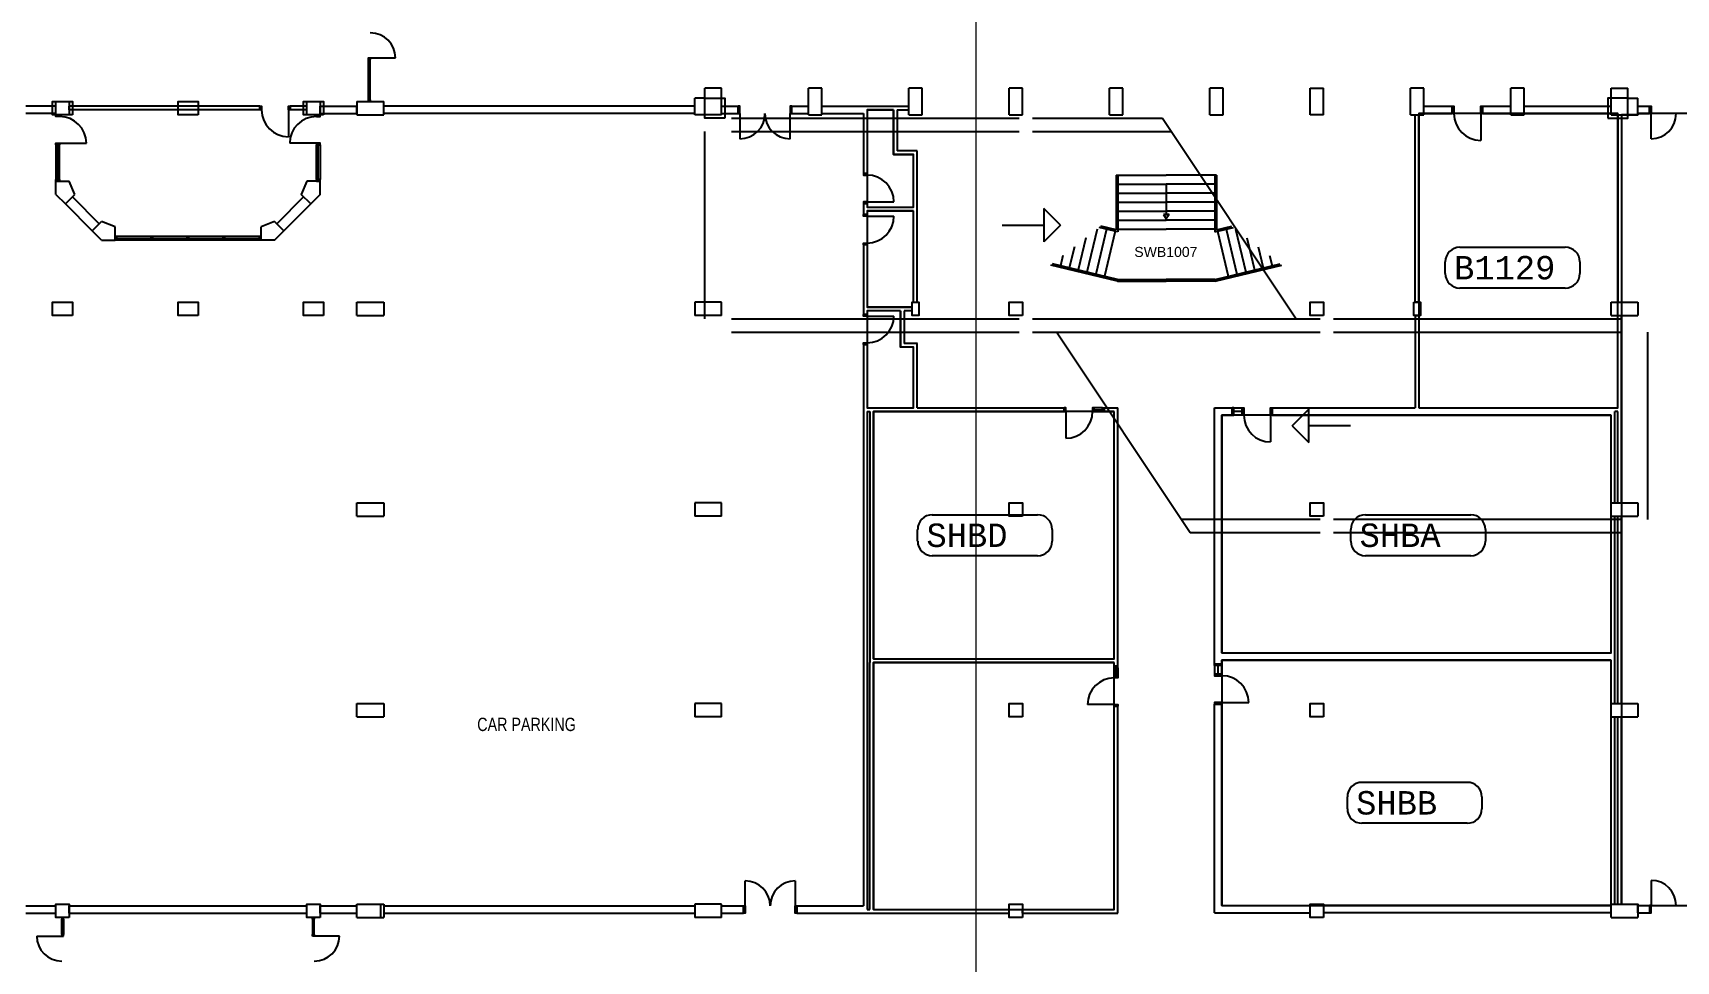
# Model space of a CAD drawing. Header units: millimetres. Extents: x -12337 to 132498, y -9485 to 82319.
# Drawn here: x 14338 to 63472, y 26669 to 54419 of the extents above; entities that cross this region are included whole.
import ezdxf

# ---------------------------------------------------------------- set-up
doc = ezdxf.new("R2010")
doc.units = ezdxf.units.MM
for name, color, linetype in [('Basement 1 - Doors Windows and Openings', 7, 'Continuous'), ('Basement 1 - General', 7, 'Continuous'), ('Basement 1 - Spaces and Zones', 7, 'Continuous'), ('Basement 1 - Stairs', 7, 'Continuous'), ('Basement 1 - Structural Members', 7, 'Continuous'), ('Basement 1 - Walls', 7, 'Continuous'), ('Basement 2 - General', 7, 'Continuous'), ('Basement 2 - Stairs', 7, 'Continuous'), ('Basement 2 - Structural Members', 7, 'Continuous')]:
    doc.layers.add(name, color=color, linetype=linetype)
doc.styles.add('arial', font='arial.ttf')
doc.styles.add('monotxt', font='monotxt.shx')
doc.styles.add('Text_Style_2', font='Freehand', dxfattribs={"width": 0.8})

msp = doc.modelspace()

# ---------------------------------------------------------------- linework, layer by layer
at = {"layer": 'Basement 1 - Doors Windows and Openings', "color": 1, "linetype": 'Continuous', "lineweight": -3}
for p, q in [((24378, 52419, 2700), (24378, 53619, 2700)), ((24403, 52419, 2700), (24403, 53619, 2700)), ((24428, 53669, 2700), (25178, 53669, 2700)), ((24428, 52419, 2700), (24428, 53619, 2700)), ((21978, 52114, 2700), (21978, 51314, 2700)), ((35478, 52004, 2700), (35478, 51254, 2700)), ((36978, 51254, 2700), (36978, 52004, 2700)), ((57628, 52004, 2700), (57628, 51204, 2700)), ((62722, 51254, 2700), (62722, 52004, 2700)), ((15138, 51119, 2700), (15938, 51119, 2700)), ((22818, 51119, 2700), (22018, 51119, 2700)), ((15028, 51069, 2700), (15028, 50036, 2700)), ((15083, 50036, 2700), (15083, 51069, 2700)), ((15138, 50036, 2700), (15138, 51069, 2700)), ((22818, 50036, 2700), (22818, 51069, 2700)), ((22873, 50036, 2700), (22873, 51069, 2700)), ((22928, 51069, 2700), (22928, 50036, 2700)), ((39283, 49367, 2700), (40083, 49367, 2700)), ((39283, 48937, 2700), (40083, 48937, 2700)), ((39283, 45954, 2700), (40083, 45954, 2700)), ((45223, 43099, 2700), (45223, 42299, 2700)), ((46323, 43209, 2700), (46073, 43209, 2700)), ((46073, 43154, 2700), (46323, 43154, 2700)), ((46073, 43099, 2700), (46373, 43099, 2700)), ((50496, 42989, 2700), (50196, 42989, 2700)), ((50246, 43209, 2700), (50496, 43209, 2700)), ((50246, 42989, 2700), (50246, 43209, 2700)), ((50496, 43099, 2700), (50246, 43099, 2700)), ((51346, 42989, 2700), (51346, 42189, 2700)), ((46673, 35189, 2700), (46673, 35489, 2700)), ((46728, 35189, 2700), (46728, 35439, 2700)), ((46783, 35439, 2700), (46783, 35189, 2700)), ((49893, 35502, 2700), (49673, 35502, 2700)), ((49673, 35502, 2700), (49673, 35252, 2700)), ((49783, 35252, 2700), (49783, 35502, 2700)), ((49893, 35252, 2700), (49893, 35552, 2700)), ((49893, 34402, 2700), (50693, 34402, 2700)), ((46673, 34339, 2700), (45873, 34339, 2700)), ((35635, 28319, 2700), (35635, 29069, 2700)), ((37135, 29069, 2700), (37135, 28319, 2700)), ((62722, 29084, 2700), (62722, 28334, 2700)), ((15203, 27469, 2700), (15203, 27919, 2700)), ((15228, 27469, 2700), (15228, 27919, 2700)), ((15253, 27919, 2700), (15253, 27469, 2700)), ((22703, 27919, 2700), (22703, 27469, 2700)), ((22728, 27469, 2700), (22728, 27919, 2700)), ((22753, 27469, 2700), (22753, 27919, 2700)), ((14453, 27419, 2700), (15203, 27419, 2700)), ((23503, 27419, 2700), (22753, 27419, 2700))]:
    msp.add_line(p, q, dxfattribs=at)
at = {"layer": 'Basement 1 - Doors Windows and Openings', "color": 1, "linetype": 'Continuous', "lineweight": -3, "elevation": 2700}
for points in [[(24378, 53619), (24378, 53669), (24428, 53669), (24428, 53619), (24378, 53619)], [(21178, 52114), (21128, 52114), (21128, 52224), (21178, 52224), (21178, 52114)], [(22028, 52114), (21978, 52114), (21978, 52224), (22028, 52224), (22028, 52114)], [(24378, 52369), (24378, 52419), (24428, 52419), (24428, 52369), (24378, 52369)], [(35478, 52004), (35478, 52224), (35428, 52224), (35428, 52004), (35478, 52004)], [(37028, 52004), (37028, 52224), (36978, 52224), (36978, 52004), (37028, 52004)], [(56828, 52004), (56778, 52004), (56778, 52224), (56828, 52224), (56828, 52004)], [(57678, 52004), (57628, 52004), (57628, 52224), (57678, 52224), (57678, 52004)], [(62672, 52004), (62672, 52224), (62722, 52224), (62722, 52004), (62672, 52004)], [(15138, 51969), (15138, 51919), (15028, 51919), (15028, 51969), (15138, 51969)], [(22818, 51969), (22818, 51919), (22928, 51919), (22928, 51969), (22818, 51969)], [(15138, 51119), (15138, 51069), (15028, 51069), (15028, 51119), (15138, 51119)], [(22818, 51119), (22818, 51069), (22928, 51069), (22928, 51119), (22818, 51119)], [(39283, 50167), (39283, 50217), (39173, 50217), (39173, 50167), (39283, 50167)], [(15028, 49986), (15028, 50036), (15138, 50036), (15138, 49986), (15028, 49986)], [(22928, 49986), (22928, 50036), (22818, 50036), (22818, 49986), (22928, 49986)], [(39283, 49317), (39283, 49367), (39173, 49367), (39173, 49317), (39283, 49317)], [(39283, 48987), (39283, 48937), (39173, 48937), (39173, 48987), (39283, 48987)], [(39283, 48137), (39283, 48087), (39173, 48087), (39173, 48137), (39283, 48137)], [(39283, 46004), (39283, 45954), (39173, 45954), (39173, 46004), (39283, 46004)], [(39283, 45154), (39283, 45104), (39173, 45104), (39173, 45154), (39283, 45154)], [(45173, 43099), (45223, 43099), (45223, 43209), (45173, 43209), (45173, 43099)], [(46023, 43099), (46073, 43099), (46073, 43209), (46023, 43209), (46023, 43099)], [(46323, 43209), (46373, 43209), (46373, 43099), (46323, 43099), (46323, 43209)], [(50246, 43209), (50196, 43209), (50196, 42989), (50246, 42989)], [(50546, 42989), (50496, 42989), (50496, 43209), (50546, 43209), (50546, 42989)], [(51396, 42989), (51346, 42989), (51346, 43209), (51396, 43209), (51396, 42989)], [(46783, 35439), (46783, 35489), (46673, 35489), (46673, 35439), (46783, 35439)], [(49673, 35502), (49673, 35552), (49893, 35552), (49893, 35502)], [(46673, 35139), (46673, 35189), (46783, 35189), (46783, 35139), (46673, 35139)], [(49893, 35202), (49893, 35252), (49673, 35252), (49673, 35202), (49893, 35202)], [(49893, 34352), (49893, 34402), (49673, 34402), (49673, 34352), (49893, 34352)], [(46673, 34289), (46673, 34339), (46783, 34339), (46783, 34289), (46673, 34289)], [(35635, 28319), (35635, 28099), (35585, 28099), (35585, 28319), (35635, 28319)], [(37185, 28319), (37185, 28099), (37135, 28099), (37135, 28319), (37185, 28319)], [(62672, 28334), (62672, 28114), (62722, 28114), (62722, 28334), (62672, 28334)], [(15253, 27919), (15253, 27969), (15203, 27969), (15203, 27919), (15253, 27919)], [(22703, 27919), (22703, 27969), (22753, 27969), (22753, 27919), (22703, 27919)], [(15253, 27419), (15253, 27469), (15203, 27469), (15203, 27419), (15253, 27419)], [(22703, 27419), (22703, 27469), (22753, 27469), (22753, 27419), (22703, 27419)]]:
    msp.add_lwpolyline(points, dxfattribs=at)
at = {"layer": 'Basement 1 - Doors Windows and Openings', "color": 1, "linetype": 'Continuous', "lineweight": -3}
for centre, radius, start, end in [((24428, 53669, 2700), 750, 0, 90), ((21978, 52114, 2700), 800, 180, 270), ((15138, 51119, 2700), 800, 0, 90), ((22818, 51119, 2700), 800, 90, 180), ((35478, 52004, 2700), 750, 270, 0), ((36978, 52004, 2700), 750, 180, 270), ((57628, 52004, 2700), 800, 180, 270), ((62722, 52004, 2700), 750, 270, 0), ((39283, 49367, 2700), 800, 0, 90), ((39283, 48937, 2700), 800, 270, 0), ((39283, 45954, 2700), 800, 270, 0), ((45223, 43099, 2700), 800, 270, 0), ((51346, 42989, 2700), 800, 180, 270), ((46673, 34339, 2700), 800, 90, 180), ((49893, 34402, 2700), 800, 0, 90), ((35635, 28319, 2700), 750, 0, 90), ((37135, 28319, 2700), 750, 90, 180), ((62722, 28334, 2700), 750, 0, 90), ((15203, 27419, 2700), 750, 180, 270), ((22753, 27419, 2700), 750, 270, 0)]:
    msp.add_arc(centre, radius, start, end, dxfattribs=at)
at = {"layer": 'Basement 1 - General', "color": 8, "linetype": 'Continuous'}
for p, q in [((57006, 48012, 2700), (60156, 48012, 2700)), ((56568, 47225, 2700), (56568, 47575, 2700)), ((60593, 47575, 2700), (60593, 47225, 2700)), ((60156, 46787, 2700), (57006, 46787, 2700)), ((41231, 40013, 2700), (44381, 40013, 2700)), ((54182, 40013, 2700), (57332, 40013, 2700)), ((40793, 39226, 2700), (40793, 39576, 2700)), ((44818, 39576, 2700), (44818, 39226, 2700)), ((53744, 39226, 2700), (53744, 39576, 2700)), ((57769, 39576, 2700), (57769, 39226, 2700)), ((44381, 38788, 2700), (41231, 38788, 2700)), ((57332, 38788, 2700), (54182, 38788, 2700)), ((54078, 32015, 2700), (57228, 32015, 2700)), ((53641, 31227, 2700), (53641, 31577, 2700)), ((57666, 31577, 2700), (57666, 31227, 2700)), ((57228, 30790, 2700), (54078, 30790, 2700))]:
    msp.add_line(p, q, dxfattribs=at)
for centre, start, end in [((57006, 47575, 2700), 90, 180), ((60156, 47575, 2700), 0, 90), ((57006, 47225, 2700), 180, 270), ((60156, 47225, 2700), 270, 0), ((41231, 39576, 2700), 90, 180), ((44381, 39576, 2700), 0, 90), ((54182, 39576, 2700), 90, 180), ((57332, 39576, 2700), 0, 90), ((41231, 39226, 2700), 180, 270), ((44381, 39226, 2700), 270, 0), ((54182, 39226, 2700), 180, 270), ((57332, 39226, 2700), 270, 0), ((54078, 31577, 2700), 90, 180), ((57228, 31577, 2700), 0, 90), ((54078, 31227, 2700), 180, 270), ((57228, 31227, 2700), 270, 0)]:
    msp.add_arc(centre, 437, start, end, dxfattribs=at)
at = {"layer": 'Basement 1 - Spaces and Zones', "color": 10, "linetype": 'Continuous', "elevation": 2700}
for points in [[(40069, 52114), (39283, 52114), (39283, 49207), (40673, 49207), (40673, 50787), (40069, 50787), (40069, 52114)], [(55783, 43209), (61728, 43209), (61728, 52004), (55783, 52004), (55783, 43209)], [(40673, 49097), (39283, 49097), (39283, 46224), (40628, 46224), (40628, 46369), (40673, 46369), (40673, 49097)], [(40283, 46114), (39283, 46114), (39283, 43209), (40673, 43209), (40673, 45025), (40283, 45025), (40283, 46114)], [(46673, 43099), (39473, 43099), (39473, 35709), (46673, 35709), (46673, 43099)], [(61528, 42989), (49893, 42989), (49893, 35882), (61528, 35882), (61528, 42989)], [(46673, 35599), (39473, 35599), (39473, 28209), (46673, 28209), (46673, 35599)], [(61528, 35662), (49893, 35662), (49893, 28334), (61528, 28334), (61528, 35662)]]:
    msp.add_lwpolyline(points, close=True, dxfattribs=at)
msp.add_lwpolyline([(71628, 52004), (62328, 52004), (62328, 51969), (61838, 51969), (61838, 51969), (61838, 28369), (62328, 28369), (62328, 28334), (64848, 28334)], dxfattribs=at)
at = {"layer": 'Basement 1 - Stairs', "color": 7, "linetype": 'Continuous'}
for p, q in [((46728, 50169, 2700), (46728, 48531, 2700)), ((46728, 50169, 2700), (48228, 50169, 2700)), ((46778, 50169, 2700), (46778, 48469, 2700)), ((49728, 50169, 2700), (48228, 50169, 2700)), ((49678, 50169, 2700), (49678, 48469, 2700)), ((49728, 50169, 2700), (49728, 48531, 2700)), ((46778, 49899, 2700), (48228, 49899, 2700)), ((46778, 49629, 2700), (48228, 49629, 2700)), ((49678, 49899, 2700), (48228, 49899, 2700)), ((48228, 49899, 2700), (48228, 48994, 2700)), ((49678, 49629, 2700), (48228, 49629, 2700)), ((46778, 49359, 2700), (48228, 49359, 2700)), ((49678, 49359, 2700), (48228, 49359, 2700)), ((46778, 49089, 2700), (48228, 49089, 2700)), ((46778, 48819, 2700), (48228, 48819, 2700)), ((48139, 48994, 2700), (48228, 48857, 2700)), ((48139, 48994, 2700), (48318, 48994, 2700)), ((48318, 48994, 2700), (48139, 48994, 2700)), ((49678, 49089, 2700), (48228, 49089, 2700)), ((48318, 48994, 2700), (48228, 48857, 2700)), ((49678, 48819, 2700), (48228, 48819, 2700)), ((45820, 48288, 2700), (45591, 47331, 2700)), ((46161, 48553, 2700), (45853, 47268, 2700)), ((46438, 48551, 2700), (46116, 47205, 2700)), ((46778, 48469, 2700), (46224, 48602, 2700)), ((46728, 48531, 2700), (46273, 48640, 2700)), ((46700, 48488, 2700), (46379, 47142, 2700)), ((46778, 48549, 2700), (48228, 48549, 2700)), ((49678, 48549, 2700), (48228, 48549, 2700)), ((49678, 48469, 2700), (50233, 48602, 2700)), ((49728, 48531, 2700), (50183, 48640, 2700)), ((49756, 48488, 2700), (50078, 47142, 2700)), ((50019, 48551, 2700), (50340, 47205, 2700)), ((50296, 48553, 2700), (50603, 47268, 2700)), ((50637, 48288, 2700), (50866, 47331, 2700)), ((45138, 47759, 2700), (45066, 47456, 2700)), ((45479, 48024, 2700), (45328, 47394, 2700)), ((50977, 48024, 2700), (51128, 47394, 2700)), ((51318, 47759, 2700), (51391, 47456, 2700)), ((46768, 46999, 2700), (44773, 47476, 2700)), ((46768, 47049, 2700), (44823, 47514, 2700)), ((49688, 47049, 2700), (51634, 47514, 2700)), ((49688, 46999, 2700), (51683, 47476, 2700)), ((46768, 47049, 2700), (48228, 47049, 2700)), ((46768, 46999, 2700), (48228, 46999, 2700)), ((49688, 47049, 2700), (48228, 47049, 2700)), ((49688, 46999, 2700), (48228, 46999, 2700))]:
    msp.add_line(p, q, dxfattribs=at)
at = {"layer": 'Basement 1 - Structural Members', "color": 4, "linetype": 'Continuous'}
for p, q in [((34428, 52469, 2700), (34428, 52769, 2700)), ((34928, 52769, 2700), (34428, 52769, 2700)), ((34928, 51969, 2700), (34928, 52769, 2700)), ((37528, 51969, 2700), (37528, 52769, 2700)), ((37928, 52769, 2700), (37528, 52769, 2700)), ((37928, 51969, 2700), (37928, 52769, 2700)), ((40528, 51969, 2700), (40528, 52769, 2700)), ((40928, 52769, 2700), (40528, 52769, 2700)), ((40928, 51969, 2700), (40928, 52769, 2700)), ((43528, 51969, 2700), (43528, 52769, 2700)), ((43928, 52769, 2700), (43528, 52769, 2700)), ((43928, 51969, 2700), (43928, 52769, 2700)), ((46528, 51969, 2700), (46528, 52769, 2700)), ((46928, 52769, 2700), (46528, 52769, 2700)), ((46928, 51969, 2700), (46928, 52769, 2700)), ((49928, 52769, 2700), (49528, 52769, 2700)), ((49528, 51969, 2700), (49528, 52769, 2700)), ((49928, 51969, 2700), (49928, 52769, 2700)), ((52528, 52769, 2700), (52928, 52769, 2700)), ((52528, 51969, 2700), (52528, 52769, 2700)), ((52928, 51969, 2700), (52928, 52769, 2700)), ((55528, 51969, 2700), (55528, 52769, 2700)), ((55928, 52769, 2700), (55528, 52769, 2700)), ((55928, 51969, 2700), (55928, 52769, 2700)), ((58928, 52769, 2700), (58528, 52769, 2700)), ((58528, 51969, 2700), (58528, 52769, 2700)), ((58928, 51969, 2700), (58928, 52769, 2700)), ((61528, 52769, 2700), (62028, 52769, 2700)), ((61528, 51969, 2700), (61528, 52769, 2700)), ((62028, 52469, 2700), (62028, 52769, 2700)), ((24028, 52369, 2700), (24828, 52369, 2700)), ((24028, 52369, 2700), (24028, 51969, 2700)), ((24828, 51969, 2700), (24828, 52369, 2700)), ((34128, 51969, 2700), (34128, 52469, 2700)), ((34428, 52469, 2700), (34128, 52469, 2700)), ((62028, 52469, 2700), (62328, 52469, 2700)), ((62328, 51969, 2700), (62328, 52469, 2700)), ((24028, 51969, 2700), (24828, 51969, 2700)), ((34928, 51969, 2700), (34128, 51969, 2700)), ((37528, 51969, 2700), (37928, 51969, 2700)), ((40528, 51969, 2700), (40928, 51969, 2700)), ((43528, 51969, 2700), (43928, 51969, 2700)), ((46528, 51969, 2700), (46928, 51969, 2700)), ((49528, 51969, 2700), (49928, 51969, 2700)), ((52928, 51969, 2700), (52528, 51969, 2700)), ((55528, 51969, 2700), (55928, 51969, 2700)), ((58528, 51969, 2700), (58928, 51969, 2700)), ((61528, 51969, 2700), (62328, 51969, 2700)), ((15028, 49586, 2700), (15028, 49986, 2700)), ((15028, 49986, 2700), (15428, 49986, 2700)), ((15028, 49836, 2700), (15028, 49969, 2700)), ((15594, 49586, 2700), (15428, 49986, 2700)), ((22528, 49986, 2700), (22363, 49586, 2700)), ((22928, 49986, 2700), (22528, 49986, 2700)), ((22928, 49586, 2700), (22928, 49986, 2700)), ((22928, 49836, 2700), (22928, 49969, 2700)), ((15028, 49586, 2700), (15311, 49304, 2700)), ((15311, 49304, 2700), (15594, 49586, 2700)), ((15311, 49304, 2700), (16113, 48502, 2700)), ((15523, 49516, 2700), (16325, 48714, 2700)), ((22433, 49516, 2700), (21632, 48714, 2700)), ((21844, 48502, 2700), (22645, 49304, 2700)), ((22645, 49304, 2700), (21844, 48502, 2700)), ((22645, 49304, 2700), (22363, 49586, 2700)), ((22928, 49586, 2700), (22645, 49304, 2700)), ((16113, 48502, 2700), (16395, 48785, 2700)), ((16795, 48619, 2700), (16395, 48785, 2700)), ((21561, 48785, 2700), (21161, 48619, 2700)), ((21844, 48502, 2700), (21561, 48785, 2700)), ((16395, 48219, 2700), (16113, 48502, 2700)), ((16395, 48219, 2700), (16795, 48219, 2700)), ((16795, 48219, 2700), (16795, 48619, 2700)), ((21161, 48219, 2700), (21161, 48619, 2700)), ((21561, 48219, 2700), (21161, 48219, 2700)), ((21561, 48219, 2700), (21844, 48502, 2700)), ((24028, 45969, 2700), (24028, 46369, 2700)), ((24028, 46369, 2700), (24828, 46369, 2700)), ((24828, 46369, 2700), (24828, 45969, 2700)), ((34128, 46369, 2700), (34128, 45969, 2700)), ((34928, 46369, 2700), (34128, 46369, 2700)), ((34928, 45969, 2700), (34928, 46369, 2700)), ((61528, 45969, 2700), (61528, 46369, 2700)), ((61528, 46369, 2700), (62328, 46369, 2700)), ((62328, 46369, 2700), (62328, 45969, 2700)), ((24028, 45969, 2700), (24828, 45969, 2700)), ((34928, 45969, 2700), (34128, 45969, 2700)), ((61528, 45969, 2700), (62328, 45969, 2700)), ((24028, 40369, 2700), (24828, 40369, 2700)), ((24028, 39969, 2700), (24028, 40369, 2700)), ((24828, 40369, 2700), (24828, 39969, 2700)), ((34928, 40369, 2700), (34128, 40369, 2700)), ((34128, 40369, 2700), (34128, 39969, 2700)), ((34928, 39969, 2700), (34928, 40369, 2700)), ((61528, 40369, 2700), (62328, 40369, 2700)), ((61528, 39969, 2700), (61528, 40369, 2700)), ((62328, 40369, 2700), (62328, 39969, 2700)), ((24028, 39969, 2700), (24828, 39969, 2700)), ((34928, 39969, 2700), (34128, 39969, 2700)), ((61528, 39969, 2700), (62328, 39969, 2700)), ((24028, 34369, 2700), (24828, 34369, 2700)), ((24028, 33969, 2700), (24028, 34369, 2700)), ((24028, 33969, 2700), (24828, 33969, 2700)), ((24828, 34369, 2700), (24828, 33969, 2700)), ((34128, 34369, 2700), (34128, 33969, 2700)), ((34928, 34369, 2700), (34128, 34369, 2700)), ((34928, 33969, 2700), (34128, 33969, 2700)), ((34928, 33969, 2700), (34928, 34369, 2700)), ((61528, 33969, 2700), (61528, 34369, 2700)), ((61528, 34369, 2700), (62328, 34369, 2700)), ((61528, 33969, 2700), (62328, 33969, 2700)), ((62328, 34369, 2700), (62328, 33969, 2700)), ((24028, 27969, 2700), (24028, 28369, 2700)), ((24028, 28369, 2700), (24728, 28369, 2700)), ((24728, 28369, 2700), (24728, 27969, 2700)), ((34928, 28369, 2700), (34128, 28369, 2700)), ((34128, 28369, 2700), (34128, 27969, 2700)), ((34928, 27969, 2700), (34928, 28369, 2700)), ((61528, 27969, 2700), (61528, 28369, 2700)), ((61528, 28369, 2700), (62328, 28369, 2700)), ((62328, 28369, 2700), (62328, 27969, 2700)), ((24028, 27969, 2700), (24728, 27969, 2700)), ((34928, 27969, 2700), (34128, 27969, 2700)), ((61528, 27969, 2700), (62328, 27969, 2700))]:
    msp.add_line(p, q, dxfattribs=at)
at = {"layer": 'Basement 1 - Structural Members', "color": 4, "linetype": 'Continuous', "elevation": 2700}
for points in [[(15428, 51969), (15028, 51969), (15028, 52369), (15428, 52369), (15428, 51969)], [(22928, 51969), (22528, 51969), (22528, 52369), (22928, 52369), (22928, 51969)], [(40628, 46369), (40828, 46369), (40828, 45969), (40628, 45969), (40628, 46369)], [(55628, 46369), (55828, 46369), (55828, 45969), (55628, 45969), (55628, 46369)], [(43928, 33969), (43528, 33969), (43528, 34369), (43928, 34369), (43928, 33969)], [(52928, 33969), (52528, 33969), (52528, 34369), (52928, 34369), (52928, 33969)], [(15428, 27969), (15028, 27969), (15028, 28369), (15428, 28369), (15428, 27969)], [(22928, 27969), (22528, 27969), (22528, 28369), (22928, 28369), (22928, 27969)], [(43928, 27969), (43528, 27969), (43528, 28369), (43928, 28369), (43928, 27969)], [(52928, 27969), (52528, 27969), (52528, 28369), (52928, 28369), (52928, 27969)]]:
    msp.add_lwpolyline(points, dxfattribs=at)
at = {"layer": 'Basement 1 - Walls', "color": 3, "linetype": 'Continuous'}
for p, q in [((15028, 52224), (14128, 52224)), ((15028, 52004), (15028, 52224)), ((21128, 52224), (15428, 52224)), ((15428, 52114), (15428, 52224)), ((21128, 52114), (15428, 52114)), ((21128, 52114), (21128, 52224)), ((22028, 52114), (22028, 52224)), ((22528, 52224), (22028, 52224)), ((22528, 52114), (22028, 52114)), ((22528, 52114), (22528, 52224)), ((22928, 52004), (22928, 52224)), ((22928, 52224), (24028, 52224)), ((24028, 52004), (24028, 52224)), ((24828, 52004), (24828, 52224)), ((34128, 52224), (24828, 52224)), ((34128, 52004), (34128, 52224)), ((34928, 52004), (34928, 52224)), ((34928, 52224), (35428, 52224)), ((35428, 52004), (35428, 52224)), ((37028, 52224), (37528, 52224)), ((37028, 52004), (37028, 52224)), ((37528, 52004), (37528, 52224)), ((37928, 52004), (37928, 52224)), ((37928, 52224), (40528, 52224)), ((39283, 52114), (39283, 50217)), ((39283, 52114), (40069, 52114)), ((40069, 52114), (40069, 50787)), ((40179, 52114), (40179, 50897)), ((40179, 52114), (40528, 52114)), ((40528, 52114), (40528, 52224)), ((55928, 52004), (55928, 52224)), ((55928, 52224), (56778, 52224)), ((56778, 52004), (56778, 52224)), ((57678, 52224), (58528, 52224)), ((57678, 52004), (57678, 52224)), ((58528, 52004), (58528, 52224)), ((58928, 52004), (58928, 52224)), ((58928, 52224), (61528, 52224)), ((61528, 52004), (61528, 52224)), ((62328, 52004), (62328, 52224)), ((62328, 52224), (62672, 52224)), ((62672, 52004), (62672, 52224)), ((15028, 52004), (14128, 52004)), ((22928, 52004), (24028, 52004)), ((34128, 52004), (24828, 52004)), ((34928, 52004), (35428, 52004)), ((37028, 52004), (37528, 52004)), ((37928, 52004), (39173, 52004)), ((39173, 52004), (39173, 50217)), ((55673, 46369), (55673, 51969)), ((55673, 51969), (55783, 51969)), ((55783, 46369), (55783, 51969)), ((55928, 52004), (56778, 52004)), ((57678, 52004), (58528, 52004)), ((58928, 52004), (61528, 52004)), ((61728, 51969), (61838, 51969)), ((61728, 51969), (61728, 46369)), ((61838, 51969), (61838, 46369)), ((62328, 52004), (62672, 52004)), ((40069, 50787), (40673, 50787)), ((40783, 50897), (40179, 50897)), ((40673, 49207), (40673, 50787)), ((40783, 46369), (40783, 50897)), ((39283, 50217), (39173, 50217)), ((39173, 49317), (39283, 49317)), ((39173, 49317), (39173, 48987)), ((39283, 49317), (39283, 49207)), ((39283, 49207), (40673, 49207)), ((39283, 48987), (39173, 48987)), ((39283, 49097), (39283, 48987)), ((39283, 49097), (40673, 49097)), ((40673, 46369), (40673, 49097)), ((16795, 48219), (16795, 48329)), ((21161, 48329), (16795, 48329)), ((21161, 48219), (16795, 48219)), ((16845, 48219), (16845, 48329)), ((16845, 48274), (17874, 48274)), ((17839, 48274), (19947, 48274)), ((17874, 48219), (17874, 48329)), ((17924, 48219), (17924, 48329)), ((17924, 48274), (18953, 48274)), ((18953, 48219), (18953, 48329)), ((19003, 48219), (19003, 48329)), ((19003, 48274), (21111, 48274)), ((20032, 48219), (20032, 48329)), ((20082, 48219), (20082, 48329)), ((21111, 48219), (21111, 48329)), ((21161, 48219), (21161, 48329)), ((39173, 48087), (39173, 46004)), ((39283, 48087), (39173, 48087)), ((39283, 48087), (39283, 46224)), ((40628, 46224), (39283, 46224)), ((40628, 46114), (40628, 46224)), ((40673, 46369), (40783, 46369)), ((55783, 46369), (55673, 46369)), ((61728, 46369), (61838, 46369)), ((39283, 46004), (39173, 46004)), ((39283, 46114), (39283, 46004)), ((40283, 46114), (39283, 46114)), ((40283, 46114), (40283, 45025)), ((40393, 46114), (40393, 45135)), ((40628, 46114), (40393, 46114)), ((55673, 45969), (55673, 43209)), ((55673, 45969), (55783, 45969)), ((55783, 45969), (55783, 43209)), ((61728, 45969), (61838, 45969)), ((61728, 43209), (61728, 45969)), ((61838, 40369), (61838, 45969)), ((39173, 45104), (39283, 45104)), ((39173, 45104), (39173, 28319)), ((39283, 45104), (39283, 43209)), ((40673, 45025), (40283, 45025)), ((40793, 45135), (40393, 45135)), ((40673, 43207), (40673, 45025)), ((40783, 43209), (40783, 45135)), ((39283, 43209), (40673, 43209)), ((39283, 43099), (39363, 43099)), ((39283, 43099), (39283, 35599)), ((39363, 43099), (39363, 35599)), ((39473, 35709), (39473, 43099)), ((39473, 43099), (45173, 43099)), ((40783, 43209), (45173, 43209)), ((45173, 43099), (45173, 43209)), ((46373, 43209), (46783, 43209)), ((46373, 43099), (46373, 43209)), ((46373, 43099), (46673, 43099)), ((46673, 35709), (46673, 43099)), ((46783, 35489), (46783, 43209)), ((49673, 43209), (50196, 43209)), ((49673, 35552), (49673, 43209)), ((49893, 42989), (50196, 42989)), ((49893, 35882), (49893, 42989)), ((50196, 42989), (50196, 43209)), ((51396, 43209), (55673, 43209)), ((51396, 42989), (51396, 43209)), ((51396, 42989), (61528, 42989)), ((55783, 43209), (61728, 43209)), ((61528, 40369), (61528, 42989)), ((61638, 40369), (61638, 43096)), ((61728, 43096), (61638, 43096)), ((61728, 40369), (61728, 43096)), ((61528, 40369), (61638, 40369)), ((61728, 40369), (61838, 40369)), ((61528, 39969), (61638, 39969)), ((61528, 35882), (61528, 39969)), ((61638, 34369), (61638, 39969)), ((61728, 39969), (61838, 39969)), ((61728, 34369), (61728, 39969)), ((61838, 34369), (61838, 39969)), ((49893, 35882), (61528, 35882)), ((39283, 35599), (39283, 28209)), ((39363, 28209), (39363, 35599)), ((39473, 35709), (46673, 35709)), ((39473, 28209), (39473, 35599)), ((39473, 35599), (46673, 35599)), ((46673, 35489), (46673, 35599)), ((46673, 35489), (46783, 35489)), ((49673, 35552), (49893, 35552)), ((49893, 35552), (49893, 35662)), ((49893, 35662), (61528, 35662)), ((61528, 34369), (61528, 35662)), ((46673, 28209), (46673, 34289)), ((46673, 34289), (46783, 34289)), ((46783, 28099), (46783, 34289)), ((49673, 34352), (49893, 34352)), ((49673, 28114), (49673, 34352)), ((49893, 28334), (49893, 34352)), ((61528, 34369), (61638, 34369)), ((61528, 33969), (61638, 33969)), ((61528, 28369), (61528, 33969)), ((61638, 28369), (61638, 33969)), ((61728, 34369), (61838, 34369)), ((61728, 33969), (61838, 33969)), ((61728, 28369), (61728, 33969)), ((61838, 28369), (61838, 33969)), ((14128, 28319), (15028, 28319)), ((14128, 28099), (15028, 28099)), ((15028, 28099), (15028, 28319)), ((15428, 28099), (15428, 28319)), ((15428, 28319), (22528, 28319)), ((15428, 28099), (22528, 28099)), ((22528, 28099), (22528, 28319)), ((22928, 28099), (22928, 28319)), ((22928, 28319), (24028, 28319)), ((22928, 28099), (24028, 28099)), ((24828, 28319), (34128, 28319)), ((24828, 28099), (34128, 28099)), ((34928, 28319), (35585, 28319)), ((34928, 28099), (35585, 28099)), ((35585, 28099), (35585, 28319)), ((37185, 28319), (39173, 28319)), ((37185, 28099), (37185, 28319)), ((37185, 28099), (43528, 28099)), ((39283, 28209), (39363, 28209)), ((39473, 28209), (43528, 28209)), ((43528, 28099), (43528, 28209)), ((43928, 28099), (43928, 28209)), ((43928, 28209), (46673, 28209)), ((43928, 28099), (46783, 28099)), ((49673, 28114), (52528, 28114)), ((49893, 28334), (52528, 28334)), ((61528, 28334), (52928, 28334)), ((61528, 28114), (52928, 28114)), ((61528, 28369), (61638, 28369)), ((61528, 28114), (61528, 28334)), ((61728, 28369), (61838, 28369)), ((62328, 28114), (62328, 28334)), ((62328, 28334), (62672, 28334)), ((62328, 28114), (62672, 28114)), ((62672, 28334), (62672, 28114))]:
    msp.add_line(p, q, dxfattribs=at)
at = {"layer": 'Basement 2 - General', "color": 8, "linetype": 'Continuous', "lineweight": 0}
msp.add_xline((42528, 76569), (0, -1), dxfattribs=at)
at = {"layer": 'Basement 2 - Stairs', "color": 1, "linetype": 'Continuous'}
for p, q in [((35228, 51869), (43828, 51869)), ((44228, 51869), (48118, 51869)), ((48118, 51869), (52115, 45869)), ((34428, 45869), (34428, 51469)), ((35228, 51469), (43828, 51469)), ((44228, 51469), (48385, 51469)), ((44563, 49169), (44563, 48169)), ((45063, 48669), (44563, 49169)), ((43323, 48669), (44563, 48669)), ((45063, 48669), (44563, 48169)), ((35228, 45869), (43828, 45869)), ((44228, 45869), (52828, 45869)), ((53228, 45869), (61828, 45869)), ((35228, 45469), (43828, 45469)), ((44228, 45469), (52828, 45469)), ((48938, 39469), (44941, 45469)), ((53228, 45469), (61828, 45469)), ((62628, 39869), (62628, 45469)), ((51993, 42669), (52493, 43169)), ((52493, 42169), (52493, 43169)), ((51993, 42669), (52493, 42169)), ((53734, 42669), (52493, 42669)), ((52828, 39869), (48672, 39869)), ((61828, 39869), (53228, 39869)), ((52828, 39469), (48938, 39469)), ((61828, 39469), (53228, 39469))]:
    msp.add_line(p, q, dxfattribs=at)
at = {"layer": 'Basement 2 - Structural Members', "color": 4, "linetype": 'Continuous'}
for p, q in [((43928, 52769), (43528, 52769)), ((43528, 51969), (43528, 52769)), ((43928, 51969), (43928, 52769)), ((52528, 51969), (52528, 52769)), ((52528, 52769), (52928, 52769)), ((52928, 51969), (52928, 52769)), ((24028, 52369), (24028, 51969)), ((24028, 52369), (24828, 52369)), ((24828, 51969), (24828, 52369)), ((24028, 51969), (24828, 51969)), ((43528, 51969), (43928, 51969)), ((52928, 51969), (52528, 51969)), ((24028, 45969), (24028, 46369)), ((24028, 46369), (24828, 46369)), ((24828, 46369), (24828, 45969)), ((34128, 46369), (34128, 45969)), ((34928, 46369), (34128, 46369)), ((34928, 45969), (34928, 46369)), ((61528, 45969), (61528, 46369)), ((61528, 46369), (62328, 46369)), ((62328, 46369), (62328, 45969)), ((24028, 45969), (24828, 45969)), ((34928, 45969), (34128, 45969)), ((61528, 45969), (62328, 45969)), ((24028, 39969), (24028, 40369)), ((24028, 40369), (24828, 40369)), ((24828, 40369), (24828, 39969)), ((34928, 40369), (34128, 40369)), ((34128, 40369), (34128, 39969)), ((34928, 39969), (34928, 40369)), ((61528, 40369), (62328, 40369)), ((61528, 39969), (61528, 40369)), ((62328, 40369), (62328, 39969)), ((24028, 39969), (24828, 39969)), ((34928, 39969), (34128, 39969)), ((61528, 39969), (62328, 39969)), ((24028, 34369), (24828, 34369)), ((24028, 33969), (24028, 34369)), ((24028, 33969), (24828, 33969)), ((24828, 34369), (24828, 33969)), ((34928, 34369), (34128, 34369)), ((34128, 34369), (34128, 33969)), ((34928, 33969), (34128, 33969)), ((34928, 33969), (34928, 34369)), ((61528, 33969), (61528, 34369)), ((61528, 34369), (62328, 34369)), ((61528, 33969), (62328, 33969)), ((62328, 34369), (62328, 33969)), ((24028, 28369), (24828, 28369)), ((24028, 27969), (24028, 28369)), ((24828, 28369), (24828, 27969)), ((34128, 28369), (34128, 27969)), ((34928, 28369), (34128, 28369)), ((34928, 27969), (34928, 28369)), ((61528, 27969), (61528, 28369)), ((61528, 28369), (62328, 28369)), ((62328, 28369), (62328, 27969)), ((24028, 27969), (24828, 27969)), ((34928, 27969), (34128, 27969)), ((61528, 27969), (62328, 27969))]:
    msp.add_line(p, q, dxfattribs=at)
for points in [[(15528, 51969), (14928, 51969), (14928, 52369), (15528, 52369), (15528, 51969)], [(19278, 51969), (18678, 51969), (18678, 52369), (19278, 52369), (19278, 51969)], [(23028, 51969), (22428, 51969), (22428, 52369), (23028, 52369), (23028, 51969)], [(35028, 51869), (34428, 51869), (34428, 52469), (35028, 52469), (35028, 51869)], [(61428, 51869), (62028, 51869), (62028, 52469), (61428, 52469), (61428, 51869)], [(15528, 45969), (14928, 45969), (14928, 46369), (15528, 46369), (15528, 45969)], [(19278, 45969), (18678, 45969), (18678, 46369), (19278, 46369), (19278, 45969)], [(23028, 45969), (22428, 45969), (22428, 46369), (23028, 46369), (23028, 45969)], [(40628, 46369), (40828, 46369), (40828, 45969), (40628, 45969), (40628, 46369)], [(43928, 45969), (43528, 45969), (43528, 46369), (43928, 46369), (43928, 45969)], [(52928, 45969), (52528, 45969), (52528, 46369), (52928, 46369), (52928, 45969)], [(55628, 46369), (55828, 46369), (55828, 45969), (55628, 45969), (55628, 46369)], [(43928, 39969), (43528, 39969), (43528, 40369), (43928, 40369), (43928, 39969)], [(52928, 39969), (52528, 39969), (52528, 40369), (52928, 40369), (52928, 39969)], [(43928, 33969), (43528, 33969), (43528, 34369), (43928, 34369), (43928, 33969)], [(52928, 33969), (52528, 33969), (52528, 34369), (52928, 34369), (52928, 33969)], [(15428, 27969), (15028, 27969), (15028, 28369), (15428, 28369), (15428, 27969)], [(22928, 27969), (22528, 27969), (22528, 28369), (22928, 28369), (22928, 27969)], [(43928, 27969), (43528, 27969), (43528, 28369), (43928, 28369), (43928, 27969)], [(52928, 27969), (52528, 27969), (52528, 28369), (52928, 28369), (52928, 27969)]]:
    msp.add_lwpolyline(points, dxfattribs=at)

# ---------------------------------------------------------------- texts
at = {"layer": 'Basement 1 - General', "color": 3, "linetype": 'Continuous', "style": 'arial'}
msp.add_text('SWB1007', height=300, dxfattribs=at).set_placement((47272, 47721, 2700))
at = {"layer": 'Basement 1 - General', "color": 8, "linetype": 'Continuous', "style": 'monotxt'}
for s, p in [('B1129', (56831, 47050, 2700)), ('SHBD', (41056, 39051, 2700)), ('SHBA', (54007, 39051, 2700)), ('SHBB', (53903, 31052, 2700))]:
    msp.add_text(s, height=700, dxfattribs=at).set_placement(p)
at = {"layer": 'Basement 2 - General', "color": 2, "linetype": 'Continuous', "lineweight": -3, "insert": (27625, 33541), "char_height": 400, "attachment_point": 7, "style": 'Text_Style_2'}
msp.add_mtext('CAR PARKING', dxfattribs=at)

doc.saveas('drawing.dxf')
